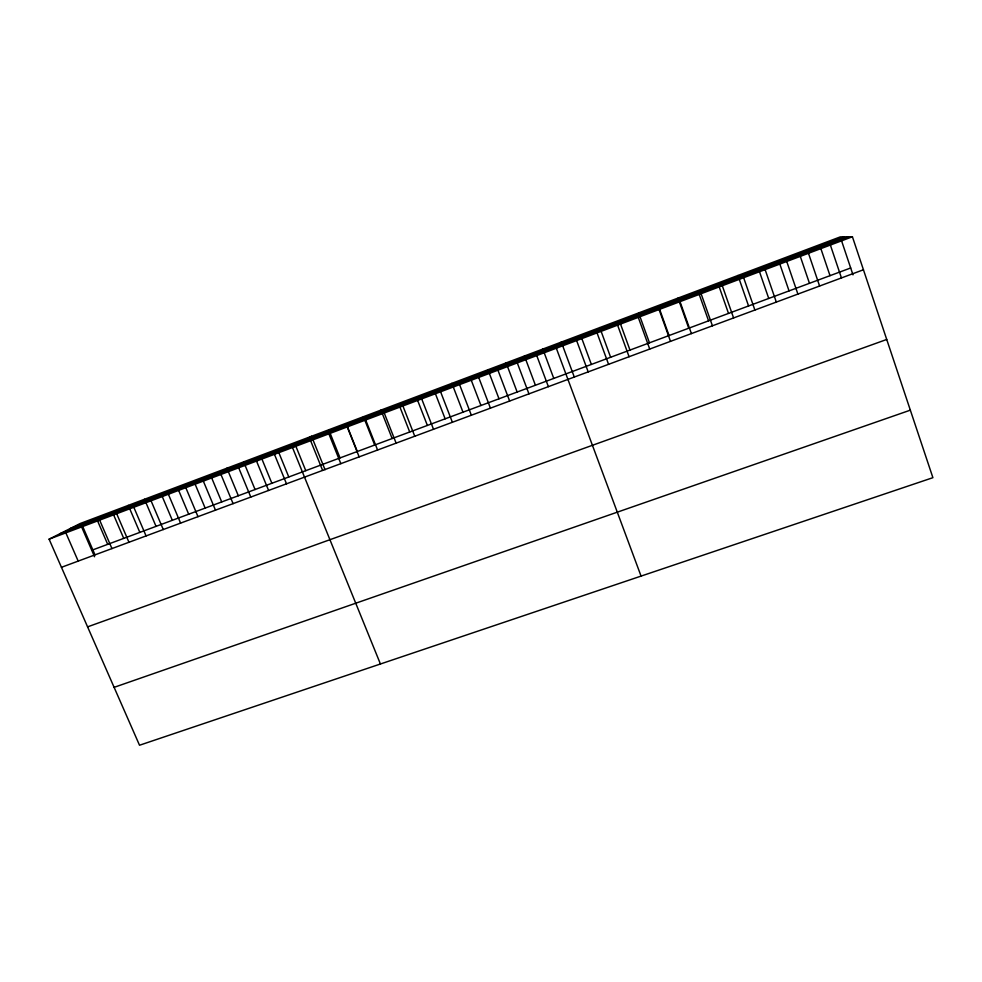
<?xml version="1.0" encoding="UTF-8"?>
<svg xmlns="http://www.w3.org/2000/svg" width="982" height="982" viewBox="0 0 982 982"><rect width="100%" height="100%" fill="white"/><g stroke="black" fill="none" stroke-linecap="round" stroke-linejoin="round"><path stroke-width="1.47" d="M561.311 342.08L556.328 348.217L641.062 576.103M311.552 436.266L292.489 447.547L380.427 663.992M49.1 539.167L80.143 523.529L840.261 236.895L852.413 236.76L932.9 477.682L139.518 745.24L49.1 539.167L852.413 236.76M70.262 528.512L844.115 236.858M59.718 533.815L848.239 236.809M91.756 550.276L850.682 267.976M61.449 567.314L863.448 269.768M87.582 626.86L886.734 339.465M114.121 687.339L910.339 410.157M65.855 532.858L78.192 561.115M82.709 526.512L95.021 554.867M81.297 526.205L94.554 556.733M99.648 520.129L111.948 548.582M97.255 520.19L107.701 544.347M116.686 513.721L128.961 542.273M113.311 514.151L123.732 538.382M133.822 507.264L146.072 535.927M128.286 505.374L139.837 532.391M151.056 500.783L163.282 529.543M144.501 499.261L156.04 526.364M161.956 495.836L172.329 520.3M178.343 489.662L188.691 514.212M168.388 494.253L180.59 523.124M194.829 483.451L205.152 508.087M185.819 487.698L197.996 516.667M203.335 481.106L215.488 510.174M220.962 474.466L233.09 503.643M211.388 477.215L221.699 501.937M238.687 467.788L250.791 497.076M226.903 468.193L238.331 495.75M243.646 461.871L255.062 489.527M261.629 458.299L271.867 483.279M256.523 461.086L268.602 490.46M278.544 451.929L288.782 476.982M274.457 454.335L286.499 483.819M295.57 445.521L305.77 470.66M312.681 439.077L325.054 469.727M310.619 440.709L322.624 470.427M328.749 429.785L340.042 457.919M328.872 433.848L340.84 463.664M347.186 426.078L357.325 451.487M347.223 426.937L359.154 456.863M365.672 419.989L377.591 450.026M363.45 416.699L374.694 445.03M384.232 413.005L396.127 443.152M380.942 410.095L392.162 438.537M399.649 406.315L409.715 431.994M402.915 405.971L414.76 436.241M421.695 398.901L433.516 429.281M417.276 399.527L427.379 425.427M440.587 391.793L452.383 422.285M435.063 392.825L445.141 418.823M459.588 384.637L471.36 415.239M451.88 383.348L462.988 412.182M470.918 379.322L480.947 405.505M487.956 369.748L499.003 398.79M478.713 377.444L490.435 408.156M497.948 370.202L509.646 401.037M517.293 362.923L528.954 393.868M506.135 362.886L517.158 392.039M524.425 355.987L535.423 385.239M542.813 349.052L553.774 378.414M536.749 355.594L548.386 386.663M562.355 344.891L574.36 377.235M576.63 340.582L588.193 371.896M581.516 337.673L591.373 364.432M599.757 327.583L610.62 357.264M597.044 332.898L608.57 364.334M620.182 323.115L629.978 350.071M617.604 325.152L629.081 356.724M638.656 312.914L649.458 342.828M638.275 317.37L649.728 349.064M659.303 308.373L669.049 335.537M659.082 309.539L670.497 341.355M680.023 301.658L691.402 333.598M678.022 298.074L688.75 328.209M701.099 293.728L712.429 325.803M698.889 293.471L708.574 320.832M722.298 285.737L733.591 317.947M718.873 285.946L728.509 313.418M737.948 275.476L748.566 305.954M743.644 277.71L754.888 310.042M765.125 269.62L776.32 302.088M759.602 272.026L768.746 298.454M779.462 262.98L789.049 290.905M786.742 261.482L797.9 294.084M808.493 253.295L819.602 286.032M799.913 255.271L809.463 283.307M820.498 247.525L830.011 275.66M841.206 239.718L852.99 274.85M830.379 245.058L841.451 277.931"/></g></svg>
